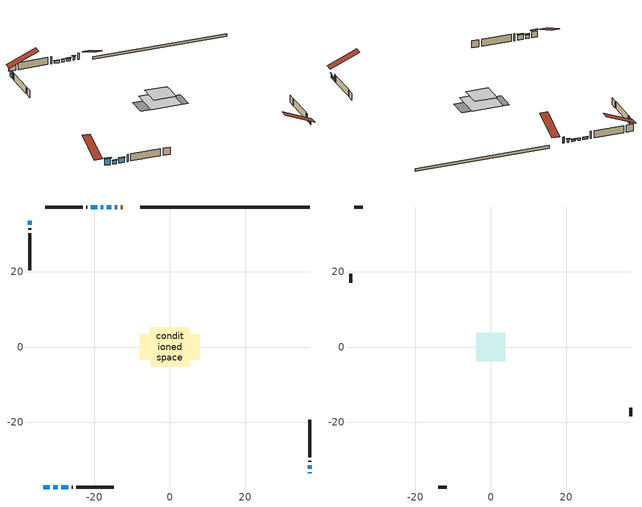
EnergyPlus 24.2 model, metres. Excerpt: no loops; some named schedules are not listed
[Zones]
conditioned space
 floor adiabatic (Floor3 construction): -5.14,-5.14 -5.14,5.14 5.14,5.14 5.14,-5.14 z0.42
 floor adiabatic (AdiabaticFloorConstruction): -5.24,-5.24 -5.24,5.24 5.24,5.24 5.24,-5.24 z0.42
 floor foundation (Slab1 construction): -7.95,-3.33 -7.95,3.33 7.95,3.33 7.95,-3.33 z-0.49
 wall outside (AdiabaticWallConstruction 1): -12.46,37.21 -13.05,37.21 z0.42:2.45
 wall outside (AdiabaticWallConstruction): -13.98,37.21 -14.59,37.21 z0.42:1.44; 37.21,-33.58 37.21,-33.27 z0.42:1.24; 37.21,-32.35 37.21,-31.48 z0.42:1.28; -33.58,-37.21 -31.85,-37.21 z0.42:2.53; -30.92,-37.21 -29.8,-37.21 / -37.21,33.58 -37.21,32.46 z0.42:1.64; -28.87,-37.21 -26.99,-37.21 z0.42:2.05; -15.52,37.21 -16.74,37.21 z0.42:1.03; -17.66,37.21 -18.38,37.21 / -19.3,37.21 -20.93,37.21 z0.42:1.13
 wall outside (Wall1 construction): -21.86,37.21 -22.18,37.21 / -26.06,-37.21 -25.74,-37.21 / -37.21,31.53 -37.21,31.21 / 37.21,-30.55 37.21,-30.23 z0.42:2.86
 wall outside (Wall2 construction): -23.11,37.21 -33.06,37.21 / -24.81,-37.21 -14.87,-37.21 / -37.21,30.28 -37.21,20.33 / 37.21,-29.3 37.21,-19.36 z0.42:2.86
 wall foundation (FoundationWall1 construction): 37.21,37.21 -7.9,37.21 z-0.49:0.42
 window (WindowConstruction 9): -13.98,37.21 -14.59,37.21 z0.42:1.43
 window (WindowConstruction 7): 37.21,-33.58 37.21,-33.27 z0.42:1.23
 window (WindowConstruction 8): 37.21,-32.34 37.21,-31.48 z0.42:1.28
 window (WindowConstruction): -33.58,-37.21 -31.85,-37.21 z0.42:2.53
 window (WindowConstruction 1): -30.92,-37.21 -29.8,-37.21 z0.42:1.64
 window (WindowConstruction 2): -28.87,-37.21 -26.99,-37.21 z0.42:2.04
 window (WindowConstruction 3): -37.21,33.58 -37.21,32.46 z0.42:1.64
 window (WindowConstruction 4): -15.52,37.21 -16.74,37.21 z0.42:1.03
 window (WindowConstruction 5): -17.66,37.21 -18.38,37.21 z0.42:1.13
 window (WindowConstruction 6): -19.3,37.21 -20.93,37.21 z0.42:1.13
 door (Door): -12.46,37.21 -13.05,37.21 z0.42:2.45
 ceiling adiabatic (AdiabaticFloorConstruction): 5.24,-5.24 5.24,5.24 -5.24,5.24 -5.24,-5.24 z0.42
attic - vented
 floor to conditioned space (Floor1 construction Reversed): -3.79,-3.79 -3.79,3.79 3.79,3.79 3.79,-3.79 z2.86
 floor to conditioned space (Floor2 construction Reversed): -3.55,-3.55 -3.55,3.55 3.55,3.55 3.55,-3.55 z2.86
 wall outside (Wall3 construction): -33.98,37.21 -36.28,37.21 / -13.94,-37.21 -11.64,-37.21 / -37.21,19.41 -37.21,17.11 / 37.21,-18.43 37.21,-16.13 z0.42:2.86
 roof outside (Roof1 construction): -11.53,37.21,2.86 -11.53,27.23,7.02 -8.83,27.23,7.02 -8.83,37.21,2.86; -34.51,-37.21,2.86 -34.51,-27.23,7.02 -37.21,-27.23,7.02 -37.21,-37.21,2.86; -37.21,34.51,2.86 -27.23,34.51,7.02 -27.23,37.21,7.02 -37.21,37.21,2.86; 37.21,-34.51,2.86 27.23,-34.51,7.02 27.23,-37.21,7.02 37.21,-37.21,2.86
shading: -14.89,37.21 -13.68,37.21 -13.68,37.59 -14.89,37.59 z1.73; 37.21,-32.66 37.21,-34.19 37.39,-34.19 37.39,-32.66 z1.84; 37.21,-31.42 37.21,-32.4 37.39,-32.4 37.39,-31.42 z1.34; -31.45,-37.21 -33.98,-37.21 -33.98,-37.59 -31.45,-37.59 z2.93; -29.62,-37.21 -31.1,-37.21 -31.1,-37.59 -29.62,-37.59 z1.82; -26.81,-37.21 -29.05,-37.21 -29.05,-37.59 -26.81,-37.59 z2.22; -37.21,31.7 -37.21,34.34 -37.39,34.34 -37.39,31.7 z2.4; -17.03,37.21 -15.22,37.21 -15.22,37.59 -17.03,37.59 z1.33; -18.49,37.21 -17.55,37.21 -17.55,37.59 -18.49,37.59 z1.25; -21.05,37.21 -19.19,37.21 -19.19,37.59 -21.05,37.59 z1.25
[Building]
Building 1: Terrain=Suburbs
[Site:Location]
Sault Ste Marie AP_ON: Latitude {deg}=46.49; Longitude {deg}=-84.51; Time Zone {hr}=-5; Elevation {m}=192; Keep Site Location Information=Yes
[Site:GroundTemperature:Shallow]
0.840846, -1.16074, -1.32103, -0.371179, 3.44196, 7.23733, 10.5277, 12.6121, 12.7892, 11.0939, 7.8874, 4.20846
[Site:WaterMainsTemperature]
Calculation Method=Schedule; Temperature Schedule=mains temperature schedule
[Material] Roughness=Rough; Thermal Absorptance=0.9
Name | Thickness {m} | Conductivity {W/m-K} | Density {kg/m3} | Specific Heat {J/kg-K} | Solar Absorptance | Visible Absorptance
asphalt or fiberglass shingles | 0.00635 | 0.162714 | 1121.4 | 1465.45 | 0.91 | 0.91
ceiling loosefill ins | 0.169333 | 0.0480833 | 16.02 | 1046.75 | 0.7 | 0.7
ceiling loosefill ins 1 | 0.254 | 0.0480833 | 16.02 | 1046.75 | 0.7 | 0.7
ceiling stud and cavity | 0.1397 | 0.299383 | 65.682 | 1177.47 | 0.7 | 0.7
ceiling stud and cavity 1 | 0.1397 | 0.147741 | 65.682 | 1177.47 | 0.7 | 0.7
concrete 4.0 in. | 0.1016 | 1.803125 | 2242.8 | 837.4 | 0.7 | 0.7
concrete 8.0 in. | 0.2032 | 1.803125 | 2242.8 | 837.4 | 0.7 | 0.7
door material | 0.04445 | 0.053851 | 512.64 | 1214.23 | 0.7 | 0.7
exterior vertical ins | 0.0181876 | 0.029427 | 32.04 | 1214.23 | 0.7 | 0.7
floor covering | 0.0127 | 0.0433444 | 54.468 | 1339.84 | 0.6 | 0.6
floor rigid ins; wall rigid ins | 0.051816 | 0.029427 | 32.04 | 1214.23 | 0.7 | 0.7
floor rigid ins 1; wall rigid ins 1 | 0.512978 | 0.029427 | 32.04 | 1214.23 | 0.7 | 0.7
floor stud and cavity | 0.1397 | 0.0854105 | 92.3553 | 1139.71 | 0.7 | 0.7
floor stud and cavity 1 | 0.1397 | 1.75129 | 37.0049 | 1207.88 | 0.7 | 0.7
furniture material conditioned space 1 | 0.1524 | 0.115458 | 640.8 | 1214.23 | 0.6 | 0.6
gypsum board | 0.0127 | 0.160291 | 801 | 837.4 | 0.6 | 0.6
gypsum board 1 | 0.0127 | 0.160291 | 801 | 837.4 | 0.7 | 0.7
osb sheathing 0.5 in. | 0.0127 | 0.115458 | 512.64 | 1214.23 | 0.7 | 0.7
osb sheathing 0.75 in. | 0.01905 | 0.115458 | 512.64 | 1214.23 | 0.7 | 0.7
wall stud and cavity | 0.1397 | 0.489769 | 139.0536 | 1170.24 | 0.7 | 0.7
wall stud and cavity 1 | 0.1397 | 0.221002 | 139.0536 | 1170.24 | 0.7 | 0.7
wall stud and cavity 2 | 0.0889 | 6.1454 | 50.32683 | 1063.81 | 0.6 | 0.6
wall stud and cavity 3 | 0.0889 | 0.380278 | 52.3479 | 1209.89 | 0.7 | 0.7
wall stud and cavity 4 | 0.0889 | 0.391764 | 83.0341 | 1211.67 | 0.7 | 0.7
wood siding | 0.0254 | 0.102417 | 544.68 | 1172.36 | 0.51 | 0.51
wood siding 1 | 0.00254 | 0.102417 | 544.68 | 1172.36 | 0.51 | 0.51
wood siding 2; wood siding 3 | 0.0254 | 0.102417 | 544.68 | 1172.36 | 0.7 | 0.7
[WindowMaterial:SimpleGlazingSystem]
Name | U-Factor {W/m2-K} | Solar Heat Gain Coefficient
WindowMaterial | 2.55113 | 0.55
WindowMaterial 1 | 2.60677 | 0.52
WindowMaterial 2 | 2.07247 | 0.65
WindowMaterial 3 | 2.262683 | 0.56
WindowMaterial 4 | 2.41429 | 0.49
WindowMaterial 5 | 2.79017 | 0.42
WindowMaterial 6 | 2.64197 | 0.48
WindowMaterial 7 | 2.88329 | 0.33
WindowMaterial 8 | 2.600524 | 0.51
WindowMaterial 9 | 2.59314 | 0.57
[Construction]
AdiabaticFloorConstruction: floor stud and cavity 1, floor rigid ins 1, osb sheathing 0.75 in., floor covering
AdiabaticWallConstruction: wood siding 2, wall rigid ins 1, wall stud and cavity 3, gypsum board
AdiabaticWallConstruction 1: wood siding 3, wall rigid ins 1, wall stud and cavity 3, gypsum board
Door: door material
Floor1 construction Reversed: gypsum board, ceiling stud and cavity, ceiling loosefill ins
Floor2 construction Reversed: gypsum board, ceiling stud and cavity 1, ceiling loosefill ins 1
Floor3 construction: floor stud and cavity, floor rigid ins, osb sheathing 0.75 in., floor covering
FoundationWall1 construction: concrete 8.0 in., gypsum board 1
furniture construction conditioned space 1: furniture material conditioned space 1
PartitionWallConstruction: gypsum board, wall stud and cavity 4, gypsum board
Roof1 construction: asphalt or fiberglass shingles
Slab1 construction: concrete 4.0 in.
Wall1 construction: wood siding, wall rigid ins, osb sheathing 0.5 in., wall stud and cavity, gypsum board
Wall2 construction: wood siding, wall rigid ins, osb sheathing 0.5 in., wall stud and cavity 1, gypsum board
Wall3 construction: wood siding 1, wall stud and cavity 2
WindowConstruction: WindowMaterial
WindowConstruction 1: WindowMaterial 1
WindowConstruction 2: WindowMaterial 2
WindowConstruction 3: WindowMaterial 3
WindowConstruction 4: WindowMaterial 4
WindowConstruction 5: WindowMaterial 5
WindowConstruction 6: WindowMaterial 6
WindowConstruction 7: WindowMaterial 7
WindowConstruction 8: WindowMaterial 8
WindowConstruction 9: WindowMaterial 9
[Zone] Multiplier=1; Part of Total Floor Area=Yes
Name | Volume {m3}
attic - vented | 71.8368
conditioned space | 415.6
[Space]
Name | Zone | Volume {m3}
attic - vented 1 | attic - vented | 71.8368
conditioned space 1 | conditioned space | 415.6
[ZoneInfiltration:EffectiveLeakageArea]
infil attic - vented 1: Zone or Space=attic - vented 1; Schedule=Always On Discrete; Effective Air Leakage Area {cm2}=4244.85; Stack Coefficient=0.000458711; Wind Coefficient=1.44707e-05
[ZoneMixing]
whole house fan mix: Zone or Space=attic - vented; Schedule=Always On Continuous; Design Flow Rate Calculation Method=Flow/Zone; Design Flow Rate {m3/s}=0; Source Zone or Space=conditioned space
[SurfaceProperty:ExposedFoundationPerimeter]
Slab1: Exposed Perimeter Calculation Method=TotalExposedPerimeter; Total Exposed Perimeter {m}=45.11
[InternalMass] Zone or ZoneList=conditioned space; Space or SpaceList=conditioned space 1
Name | Construction | Surface Area {m2}
furniture mass conditioned space 1 | furniture construction conditioned space 1 | 128.68
partition wall mass | PartitionWallConstruction | 215.85
[Lights]
interior lighting: Zone or ZoneList or Space or SpaceList=conditioned space 1; Schedule=interior lighting schedule; Design Level Calculation Method=LightingLevel; Lighting Level {W}=343.2; Return Air Fraction=0; Fraction Radiant=0.6; Fraction Visible=0.2; Fraction Replaceable=1
[People]
occupants: Zone or ZoneList or Space or SpaceList=conditioned space 1; Number of People Schedule=occupants schedule; Number of People Calculation Method=People; Number of People=3; Fraction Radiant=0.314171; Sensible Heat Fraction=0.56303; Activity Level Schedule=occupants activity schedule; Carbon Dioxide Generation Rate {m3/s-W}=0; Enable ASHRAE 55 Comfort Warnings=No; Mean Radiant Temperature Calculation Type=EnclosureAveraged
[ElectricEquipment] Zone or ZoneList or Space or SpaceList=conditioned space 1; Design Level Calculation Method=EquipmentLevel
Name | Schedule | Design Level {W} | Fraction Latent | Fraction Radiant | Fraction Lost
clothes dryer | clothes dryer schedule | 140.772 | 0.015 | 0.081 | 0.85
clothes washer | clothes washer schedule | 32.1985 | 0.03 | 0.162 | 0.7
cooking range | cooking range schedule | 215.147 | 0.08 | 0.432 | 0.2
dishwasher | dishwasher schedule | 66.8632 | 0.3 | 0.18 | 0.4
fridge | fridge schedule | 72.9452 | 0 | 0.6 | 0
mech vent bath fan 0 | mech vent bath fan 0 schedule | 50.2 | 0 | 0 | 1
mech vent house fan | mech vent house fan schedule | 0 | 0 | 0 | 1
mech vent house fan cfis | mech vent house fan cfis schedule | 0 | 0 | 0 | 0
misc plug loads | misc plug loads schedule | 494.7 | 0.045 | 0.513 | 0.1
whole house fan | Always On Discrete | 0 | 0 | 0 | 1
[OtherEquipment] Zone or ZoneList or Space or SpaceList=conditioned space 1; Design Level Calculation Method=EquipmentLevel
Name | Fuel Type | Schedule | Design Level {W} | Fraction Latent | Fraction Radiant | Fraction Lost
clothes dryer 1 | Electricity | clothes dryer schedule | 0 | 0.015 | 0.081 | 0.85
cooking range 1 | Electricity | cooking range schedule | 0 | 0.08 | 0.432 | 0.2
general water use latent | None | general water use schedule | 62.594 | 1 | 0 | 0
general water use sensible | None | general water use schedule | -61.6891 | 0 | 0.6 | 0
mech vent house fan latent load | None | Always On Discrete | 0 | 1 | 0 | 0
mech vent house fan sensible load | None | Always On Discrete | 0 | 0 | 0 | 0
water heater energy adjustment1 | Electricity | Always On Discrete | 0.01 | 0 | 0 | 1
[ZoneInfiltration:DesignFlowRate] Zone or ZoneList or Space or SpaceList=conditioned space 1; Schedule=Always On Discrete; Design Flow Rate Calculation Method=Flow/Zone; Design Flow Rate {m3/s}=0
infil flow; natural vent flow; whole house fan flow
[ZoneControl:Thermostat]
conditioned space Thermostat: Zone or ZoneList=conditioned space; Control Type Schedule=conditioned space Thermostat Schedule; Control 1=conditioned space temperature setpoint; Temperature Difference Between Cutout And Setpoint {deltaC}=0
[ZoneHVAC:Baseboard:Convective:Electric]
electric baseboard: Availability Schedule=Always On Discrete; Heating Design Capacity {W}=12039.9; Efficiency=1
[AirLoopHVAC:UnitarySystem]
unit heater unitary system: Control Type=Load; Controlling Zone or Thermostat Location=conditioned space; Dehumidification Control Type=None; Availability Schedule=Always On Discrete; Supply Fan=unit heater supply fan; Fan Placement=BlowThrough; Supply Air Fan Operating Mode Schedule=unit heater auto fan schedule; Heating Coil=unit heater htg coil; DX Heating Coil Sizing Ratio=1; Use DOAS DX Cooling Coil=No; Minimum Supply Air Temperature {C}=2; Latent Load Control=SensibleOnlyLoadControl; Cooling Supply Air Flow Rate Method=None; Heating Supply Air Flow Rate Method=SupplyAirFlowRate; Heating Supply Air Flow Rate {m3/s}=0.00141584; No Load Supply Air Flow Rate Method=SupplyAirFlowRate; No Load Supply Air Flow Rate {m3/s}=0; No Load Supply Air Flow Rate Control Set To Low Speed=Yes; Maximum Supply Air Temperature {C}=48.8889; Maximum Outdoor Dry-Bulb Temperature for Supplemental Heater Operation {C}=21; Ancillary On-Cycle Electric Power {W}=0; Ancillary Off-Cycle Electric Power {W}=0
[Fan:SystemModel]
unit heater supply fan: Availability Schedule=Always On Discrete; Design Maximum Air Flow Rate {m3/s}=0.00141584; Speed Control Method=Discrete; Electric Power Minimum Flow Rate Fraction=0.2; Design Pressure Rise {Pa}=500; Motor Efficiency=1; Motor In Air Stream Fraction=1; Design Electric Power Consumption {W}=Autosize; Design Power Sizing Method=PowerPerFlow; Electric Power Per Unit Flow Rate {W/(m3/s)}=28251.7; Electric Power Per Unit Flow Rate Per Unit Pressure {W/((m3/s)-Pa)}=1.66667; Fan Total Efficiency=0.7; Motor Loss Radiative Fraction=0; Number of Speeds=1; Speed Flow Fraction 1=1; Speed Electric Power Fraction 1=1
[Coil:Heating:Fuel]
unit heater htg coil: Availability Schedule=Always On Discrete; Fuel Type=OtherFuel1; Burner Efficiency=0.3; Nominal Capacity {W}=0.293071; On Cycle Parasitic Electric Load {W}=0; Off Cycle Parasitic Fuel Load {W}=0
[Zone equipment]
conditioned space: electric baseboard, unit heater unitary system
[Foundation:Kiva]
Foundation Kiva 1: Initial Indoor Air Temperature {C}=20; Wall Height Above Grade {m}=0.420014; Wall Depth Below Slab {m}=0.2032; Custom Block Material Name 1=exterior vertical ins; Custom Block Depth 1 {m}=0.910011; Custom Block X Position 1 {m}=0.2159; Custom Block Z Position 1 {m}=0
[Foundation:Kiva:Settings]
Soil Conductivity {W/m-K}=0.849921; Soil Density {kg/m3}=1842.3; Soil Specific Heat {J/kg-K}=418.7; Ground Solar Absorptivity=0.9; Ground Thermal Absorptivity=0.9; Ground Surface Roughness {m}=0.03; Far-Field Width {m}=40; Deep-Ground Boundary Condition=ZeroFlux; Deep-Ground Depth {m}=40; Minimum Cell Dimension {m}=0.2; Maximum Cell Growth Coefficient=3; Simulation Timestep=Timestep
[Exterior:Lights]
exterior lighting: Schedule=exterior lighting schedule; Design Level {W}=75.6
[EnergyManagementSystem:GlobalVariable]
infil_program_Qfan
infil_program_Qinf
natural_vent_program_Qnv
natural_vent_program_Qwhf
[EnergyManagementSystem:Sensor]
Name | Output:Variable or Output:Meter Index Key | Output:Variable or Output:Meter
airflow_gain | infil flow | Infiltration Sensible Heat Gain Energy
airflow_gain_1 | natural vent flow | Infiltration Sensible Heat Gain Energy
airflow_gain_2 | whole house fan flow | Infiltration Sensible Heat Gain Energy
airflow_loss | infil flow | Infiltration Sensible Heat Loss Energy
airflow_loss_1 | natural vent flow | Infiltration Sensible Heat Loss Energy
airflow_loss_2 | whole house fan flow | Infiltration Sensible Heat Loss Energy
clg_load_cond |  | Cooling:EnergyTransfer:Zone:CONDITIONED SPACE
clg_sp_s; clg_sp_s_1 | cooling setpoint | Schedule Value
clothes_dryer_exhaust_0_sch_s | clothes dryer exhaust 0 schedule | Schedule Value
conditioned_space_clg_unmet_s | conditioned space | Zone Cooling Setpoint Not Met Time
conditioned_space_htg_unmet_s | conditioned space | Zone Heating Setpoint Not Met Time
cool_season | cooling season schedule | Schedule Value
fridge_tin_s | conditioned space | Zone Mean Air Temperature
htg_load_cond |  | Heating:EnergyTransfer:Zone:CONDITIONED SPACE
htg_sp_s; htg_sp_s_1 | heating setpoint | Schedule Value
ig_ee_conv | clothes dryer | Electric Equipment Convective Heating Energy
ig_ee_conv_2 | cooking range | Electric Equipment Convective Heating Energy
ig_ee_conv_4 | fridge | Electric Equipment Convective Heating Energy
ig_ee_conv_5 | misc plug loads | Electric Equipment Convective Heating Energy
ig_ee_conv_6 | whole house fan | Electric Equipment Convective Heating Energy
ig_ee_rad | clothes dryer | Electric Equipment Radiant Heating Energy
ig_ee_rad_2 | cooking range | Electric Equipment Radiant Heating Energy
ig_ee_rad_4 | fridge | Electric Equipment Radiant Heating Energy
ig_ee_rad_5 | misc plug loads | Electric Equipment Radiant Heating Energy
ig_ee_rad_6 | whole house fan | Electric Equipment Radiant Heating Energy
ig_lgt_conv | interior lighting | Lights Convective Heating Energy
ig_lgt_rad | interior lighting | Lights Radiant Heating Energy
ig_lgt_vis | interior lighting | Lights Visible Radiation Heating Energy
ig_oe_conv | clothes dryer 1 | Other Equipment Convective Heating Energy
ig_oe_conv_1 | cooking range 1 | Other Equipment Convective Heating Energy
ig_oe_conv_2 | general water use latent | Other Equipment Convective Heating Energy
ig_oe_conv_3 | general water use sensible | Other Equipment Convective Heating Energy
ig_oe_conv_4 | water heater energy adjustment1 | Other Equipment Convective Heating Energy
ig_oe_rad | clothes dryer 1 | Other Equipment Radiant Heating Energy
ig_oe_rad_1 | cooking range 1 | Other Equipment Radiant Heating Energy
ig_oe_rad_2 | general water use latent | Other Equipment Radiant Heating Energy
ig_oe_rad_3 | general water use sensible | Other Equipment Radiant Heating Energy
ig_oe_rad_4 | water heater energy adjustment1 | Other Equipment Radiant Heating Energy
ig_ppl_conv | occupants | People Convective Heating Energy
ig_ppl_rad | occupants | People Radiant Heating Energy
im_conv | furniture mass conditioned space 1 | Surface Inside Face Convection Heat Gain Energy
im_conv_1 | partition wall mass | Surface Inside Face Convection Heat Gain Energy
im_ig | furniture mass conditioned space 1 | Surface Inside Face Internal Gains Radiation Heat Gain Energy
im_ig_1 | partition wall mass | Surface Inside Face Internal Gains Radiation Heat Gain Energy
im_lgt | furniture mass conditioned space 1 | Surface Inside Face Lights Radiation Heat Gain Energy
im_lgt_1 | partition wall mass | Surface Inside Face Lights Radiation Heat Gain Energy
im_sol | furniture mass conditioned space 1 | Surface Inside Face Solar Radiation Heat Gain Energy
im_sol_1 | partition wall mass | Surface Inside Face Solar Radiation Heat Gain Energy
im_surf | furniture mass conditioned space 1 | Surface Inside Face Net Surface Thermal Radiation Heat Gain Energy
im_surf_1 | partition wall mass | Surface Inside Face Net Surface Thermal Radiation Heat Gain Energy
mech_vent_bath_fan_0_sch_s | mech vent bath fan 0 schedule | Schedule Value
mv_conv | mech vent bath fan 0 | Electric Equipment Convective Heating Energy
mv_conv_1 | mech vent house fan | Electric Equipment Convective Heating Energy
mv_conv_2 | mech vent house fan cfis | Electric Equipment Convective Heating Energy
mv_conv_3 | mech vent house fan latent load | Other Equipment Convective Heating Energy
mv_conv_4 | mech vent house fan sensible load | Other Equipment Convective Heating Energy
mv_rad | mech vent bath fan 0 | Electric Equipment Radiant Heating Energy
mv_rad_1 | mech vent house fan | Electric Equipment Radiant Heating Energy
mv_rad_2 | mech vent house fan cfis | Electric Equipment Radiant Heating Energy
mv_rad_3 | mech vent house fan latent load | Other Equipment Radiant Heating Energy
mv_rad_4 | mech vent house fan sensible load | Other Equipment Radiant Heating Energy
natural_vent_s | natural vent schedule | Schedule Value
out_pb_s |  | Site Outdoor Air Barometric Pressure
out_wt_s |  | Site Outdoor Air Humidity Ratio
site_vw_s |  | Site Wind Speed
ss_back_out | Window1 | Surface Window Shortwave from Zone Back Out Window Heat Transfer Rate
ss_back_out_1 | Window10 | Surface Window Shortwave from Zone Back Out Window Heat Transfer Rate
ss_back_out_2 | Window11 | Surface Window Shortwave from Zone Back Out Window Heat Transfer Rate
ss_back_out_3 | Window2 | Surface Window Shortwave from Zone Back Out Window Heat Transfer Rate
ss_back_out_4 | Window3 | Surface Window Shortwave from Zone Back Out Window Heat Transfer Rate
ss_back_out_5 | Window4 | Surface Window Shortwave from Zone Back Out Window Heat Transfer Rate
ss_back_out_6 | Window5 | Surface Window Shortwave from Zone Back Out Window Heat Transfer Rate
ss_back_out_7 | Window6 | Surface Window Shortwave from Zone Back Out Window Heat Transfer Rate
ss_back_out_8 | Window7 | Surface Window Shortwave from Zone Back Out Window Heat Transfer Rate
ss_back_out_9 | Window8 | Surface Window Shortwave from Zone Back Out Window Heat Transfer Rate
ss_conv | Door1 | Surface Inside Face Convection Heat Gain Energy
ss_conv_1 | Window1 | Surface Inside Face Convection Heat Gain Energy
ss_conv_10 | Window8 | Surface Inside Face Convection Heat Gain Energy
ss_conv_2 | Window10 | Surface Inside Face Convection Heat Gain Energy
ss_conv_3 | Window11 | Surface Inside Face Convection Heat Gain Energy
ss_conv_4 | Window2 | Surface Inside Face Convection Heat Gain Energy
ss_conv_5 | Window3 | Surface Inside Face Convection Heat Gain Energy
ss_conv_6 | Window4 | Surface Inside Face Convection Heat Gain Energy
ss_conv_7 | Window5 | Surface Inside Face Convection Heat Gain Energy
ss_conv_8 | Window6 | Surface Inside Face Convection Heat Gain Energy
ss_conv_9 | Window7 | Surface Inside Face Convection Heat Gain Energy
ss_ig | Door1 | Surface Inside Face Internal Gains Radiation Heat Gain Energy
ss_ig_1 | Window1 | Surface Inside Face Internal Gains Radiation Heat Gain Energy
ss_ig_10 | Window8 | Surface Inside Face Internal Gains Radiation Heat Gain Energy
ss_ig_2 | Window10 | Surface Inside Face Internal Gains Radiation Heat Gain Energy
ss_ig_3 | Window11 | Surface Inside Face Internal Gains Radiation Heat Gain Energy
ss_ig_4 | Window2 | Surface Inside Face Internal Gains Radiation Heat Gain Energy
ss_ig_5 | Window3 | Surface Inside Face Internal Gains Radiation Heat Gain Energy
ss_ig_6 | Window4 | Surface Inside Face Internal Gains Radiation Heat Gain Energy
ss_ig_7 | Window5 | Surface Inside Face Internal Gains Radiation Heat Gain Energy
ss_ig_8 | Window6 | Surface Inside Face Internal Gains Radiation Heat Gain Energy
ss_ig_9 | Window7 | Surface Inside Face Internal Gains Radiation Heat Gain Energy
ss_lgt | Door1 | Surface Inside Face Lights Radiation Heat Gain Energy
ss_sol | Door1 | Surface Inside Face Solar Radiation Heat Gain Energy
ss_surf | Door1 | Surface Inside Face Net Surface Thermal Radiation Heat Gain Energy
ss_surf_1 | Window1 | Surface Inside Face Net Surface Thermal Radiation Heat Gain Energy
ss_surf_10 | Window8 | Surface Inside Face Net Surface Thermal Radiation Heat Gain Energy
ss_surf_2 | Window10 | Surface Inside Face Net Surface Thermal Radiation Heat Gain Energy
ss_surf_3 | Window11 | Surface Inside Face Net Surface Thermal Radiation Heat Gain Energy
ss_surf_4 | Window2 | Surface Inside Face Net Surface Thermal Radiation Heat Gain Energy
ss_surf_5 | Window3 | Surface Inside Face Net Surface Thermal Radiation Heat Gain Energy
ss_surf_6 | Window4 | Surface Inside Face Net Surface Thermal Radiation Heat Gain Energy
ss_surf_7 | Window5 | Surface Inside Face Net Surface Thermal Radiation Heat Gain Energy
ss_surf_8 | Window6 | Surface Inside Face Net Surface Thermal Radiation Heat Gain Energy
ss_surf_9 | Window7 | Surface Inside Face Net Surface Thermal Radiation Heat Gain Energy
ss_trans_in | Window1 | Surface Window Transmitted Solar Radiation Rate
ss_trans_in_1 | Window10 | Surface Window Transmitted Solar Radiation Rate
ss_trans_in_2 | Window11 | Surface Window Transmitted Solar Radiation Rate
ss_trans_in_3 | Window2 | Surface Window Transmitted Solar Radiation Rate
ss_trans_in_4 | Window3 | Surface Window Transmitted Solar Radiation Rate
ss_trans_in_5 | Window4 | Surface Window Transmitted Solar Radiation Rate
ss_trans_in_6 | Window5 | Surface Window Transmitted Solar Radiation Rate
ss_trans_in_7 | Window6 | Surface Window Transmitted Solar Radiation Rate
ss_trans_in_8 | Window7 | Surface Window Transmitted Solar Radiation Rate
ss_trans_in_9 | Window8 | Surface Window Transmitted Solar Radiation Rate
ss_trans_out | Window1 | Surface Inside Face Initial Transmitted Diffuse Transmitted Out Window Solar Radiation Rate
ss_trans_out_1 | Window10 | Surface Inside Face Initial Transmitted Diffuse Transmitted Out Window Solar Radiation Rate
ss_trans_out_2 | Window11 | Surface Inside Face Initial Transmitted Diffuse Transmitted Out Window Solar Radiation Rate
ss_trans_out_3 | Window2 | Surface Inside Face Initial Transmitted Diffuse Transmitted Out Window Solar Radiation Rate
ss_trans_out_4 | Window3 | Surface Inside Face Initial Transmitted Diffuse Transmitted Out Window Solar Radiation Rate
ss_trans_out_5 | Window4 | Surface Inside Face Initial Transmitted Diffuse Transmitted Out Window Solar Radiation Rate
ss_trans_out_6 | Window5 | Surface Inside Face Initial Transmitted Diffuse Transmitted Out Window Solar Radiation Rate
ss_trans_out_7 | Window6 | Surface Inside Face Initial Transmitted Diffuse Transmitted Out Window Solar Radiation Rate
ss_trans_out_8 | Window7 | Surface Inside Face Initial Transmitted Diffuse Transmitted Out Window Solar Radiation Rate
ss_trans_out_9 | Window8 | Surface Inside Face Initial Transmitted Diffuse Transmitted Out Window Solar Radiation Rate
